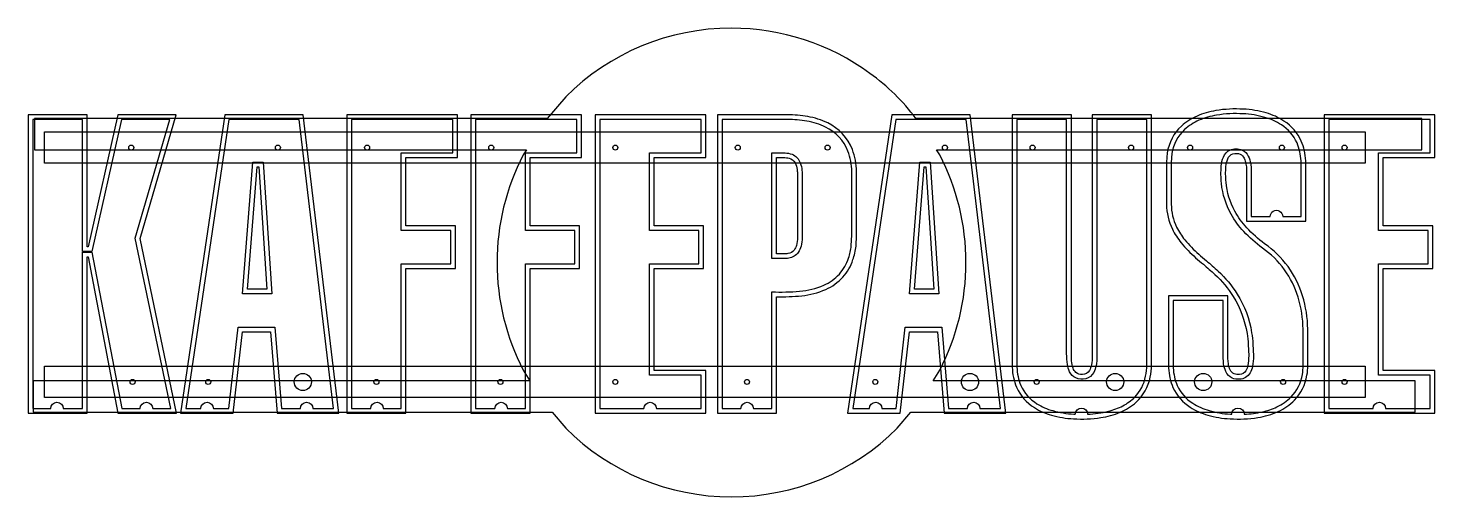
# Model space of a CAD drawing. Header units: millimetres. Extents: x 0 to 900, y -50 to 250.
import ezdxf

# ---------------------------------------------------------------- set-up
doc = ezdxf.new("R2010")
doc.units = ezdxf.units.MM
for name, color, linetype in [('1_PRIEKIS', 7, 'Continuous'), ('2_GALAS', 2, 'Continuous'), ('3_REMAS', 1, 'Continuous'), ('4_PLOKSTE_ACM3', 5, 'Continuous')]:
    doc.layers.add(name, color=color, linetype=linetype)

# ---------------------------------------------------------------- blocks, each defined once
blk = doc.blocks.new('PRIEKIS')
at = {"layer": '1_PRIEKIS'}
for points in [[(767.47, 78.87), (729.65, 78.87), (729.67, 32.63, 0.095726), (732.45, 20.2, 0.14681), (743.46, 7.58, 0.077726), (754.77, 2.51, 0.058252), (768.96, 0.16, 0.05308), (786.7, 0.94, 0.063522), (799.8, 4.83, 0.089886), (810.17, 12.06, 0.15142), (818.17, 27.98, 0.046025), (818.71, 34.34), (818.7, 57.59, 0.06823), (815.39, 78.85, 0.167574), (791.1, 112.18, -0.045122), (779.63, 122.42, -0.059765), (771.95, 133.09, -0.101503), (766.42, 151.71, -0.046306), (766.32, 161.63, -0.083301), (767.47, 166.53, -0.21417), (770.84, 169.78, -0.179975), (775.44, 169.52, -0.171251), (777.98, 166.9, -0.081607), (779.14, 163.24, -0.041355), (779.51, 159.58), (779.55, 157.74), (779.55, 126.62), (817.37, 126.62), (817.35, 165.37, 0.095442), (814.54, 177.96, 0.145237), (803.45, 190.78, 0.077738), (792.14, 195.95, 0.060973), (777.46, 198.38, 0.054273), (759.85, 197.48, 0.056816), (747.82, 193.97, 0.080915), (737.79, 187.51, 0.169207), (728.78, 170.42), (728.31, 164.44), (728.32, 137.44, 0.109279), (732.04, 121.55, 0.053576), (737.69, 112.84, 0.036845), (746.91, 103.28, 0.007152), (751.89, 99.04, -0.008069), (759.29, 92.57, -0.06125), (770.99, 78.44, -0.1007), (779.81, 54.74, -0.023671), (780.64, 47.75), (780.89, 40.45, -0.043889), (780.37, 34.2, -0.083977), (779.12, 30.91, -0.241477), (775.02, 28.48, -0.124709), (771.59, 28.93, -0.180909), (769.03, 31.5, -0.08161), (767.9, 35.3, -0.036921), (767.47, 42.09)], [(478.83, 78.33, 0.027852), (494.89, 78.88, 0.074355), (510.26, 82.94, 0.10155), (521.22, 90.83, 0.10384), (527.69, 102.03, 0.055215), (529.65, 110.66), (530.07, 117.77), (530.06, 158.47, 0.084389), (527.32, 172.63, 0.188878), (511.53, 189.53, 0.07497), (498.77, 193.65, 0.047078), (485.8, 194.76), (441.01, 194.76), (441.01, 3.76), (478.83, 3.76)], [(629.59, 194.76), (629.61, 33.12, 0.093498), (632.38, 20.35, 0.151931), (643.82, 7.28, 0.075342), (654.72, 2.48, 0.057943), (668.85, 0.16, 0.051719), (686.25, 0.88, 0.057218), (698.68, 4.31, 0.082484), (708.93, 10.77, 0.159227), (717.87, 26.75, 0.055223), (718.65, 34.61), (718.65, 194.76), (680.83, 194.76), (680.82, 40.46, -0.038153), (680.28, 34.67, -0.078966), (679, 31.13, -0.269228), (674.48, 28.44, -0.19637), (670.38, 29.72, -0.118246), (668.58, 32.5, -0.064422), (667.59, 37.3, -0.022167), (667.42, 41.85), (667.42, 194.76)], [(478.83, 167.39), (484.16, 167.38, -0.087846), (487.87, 166.6, -0.203062), (491.2, 162.88, -0.07433), (492.1, 158.78, -0.028198), (492.24, 155.59), (492.23, 116.28, -0.055374), (491.56, 111.18, -0.091923), (490.12, 108.18, -0.191672), (486.09, 105.92, -0.050162), (483.39, 105.69), (478.83, 105.69)]]:
    blk.add_lwpolyline(points, format="xyb", close=True, dxfattribs=at)
for points in [[(94.69, 194.76), (57.41, 194.76), (38.36, 110.25), (37.82, 110.25), (37.82, 194.76), (0, 194.76), (0, 3.76), (37.82, 3.76), (37.82, 103.82), (38.36, 103.82), (57.41, 3.76), (94.96, 3.76), (71.63, 115.62)], [(97.38, 3.76), (131.18, 3.76), (137.08, 55.8), (155.05, 55.8), (159.34, 3.76), (198.78, 3.76), (175.98, 194.76), (125.81, 194.76)], [(203.87, 194.76), (203.87, 3.76), (241.7, 3.76), (241.7, 96.3), (273.35, 96.3), (273.35, 123.67), (241.7, 123.67), (241.7, 167.39), (274.69, 167.39), (274.69, 194.76)], [(283.27, 194.76), (283.27, 3.76), (321.1, 3.76), (321.1, 96.3), (352.75, 96.3), (352.75, 123.67), (321.1, 123.67), (321.1, 167.39), (354.1, 167.39), (354.1, 194.76)], [(362.68, 194.76), (362.68, 3.76), (433.5, 3.76), (433.5, 31.12), (400.5, 31.12), (400.5, 96.3), (432.16, 96.3), (432.16, 123.67), (400.5, 123.67), (400.5, 167.39), (433.5, 167.39), (433.5, 194.76)], [(524.17, 3.76), (557.97, 3.76), (563.87, 55.8), (581.84, 55.8), (586.14, 3.76), (625.57, 3.76), (602.77, 194.76), (552.6, 194.76)], [(829.17, 194.76), (829.17, 3.76), (899.99, 3.76), (899.99, 31.12), (867, 31.12), (867, 96.3), (898.65, 96.3), (898.65, 123.67), (867, 123.67), (867, 167.39), (899.99, 167.39), (899.99, 194.76)], [(140.3, 83.16), (146.47, 161.49), (147.54, 161.49), (152.64, 83.16)], [(567.09, 83.16), (573.26, 161.49), (574.33, 161.49), (579.43, 83.16)]]:
    blk.add_lwpolyline(points, close=True, dxfattribs=at)
blk = doc.blocks.new('GALAS')
at = {"layer": '2_GALAS'}
for points in [[(90.7, 191.76), (59.81, 191.76), (40.76, 107.25), (34.82, 107.25), (34.82, 191.76), (3, 191.76), (3, 6.76), (14.44, 6.76, -0.999181), (22.44, 6.76), (34.82, 6.76), (34.82, 106.82), (40.84, 106.82), (59.89, 6.76), (71.68, 6.76, -0.999181), (79.68, 6.76), (91.27, 6.76), (68.54, 115.74)], [(100.86, 6.76), (110.49, 6.76, -0.999181), (118.49, 6.76), (128.5, 6.76), (134.4, 58.8), (157.81, 58.8), (162.11, 6.76), (174.15, 6.76, -0.999181), (182.15, 6.76), (195.4, 6.76), (173.31, 191.76), (128.4, 191.76)], [(206.87, 6.76), (219.21, 6.76, -0.999181), (227.21, 6.76), (238.7, 6.76), (238.7, 99.3), (270.35, 99.3), (270.35, 120.67), (238.7, 120.67), (238.7, 170.39), (271.69, 170.39), (271.69, 191.76), (206.87, 191.76)], [(286.27, 6.76), (298.61, 6.76, -0.999181), (306.61, 6.76), (318.1, 6.76), (318.1, 99.3), (349.75, 99.3), (349.75, 120.67), (318.1, 120.67), (318.1, 170.39), (351.1, 170.39), (351.1, 191.76), (286.27, 191.76)], [(365.68, 6.76), (394, 6.76, -0.999181), (402, 6.76), (430.5, 6.76), (430.5, 28.12), (397.5, 28.12), (397.5, 99.3), (429.16, 99.3), (429.16, 120.67), (397.5, 120.67), (397.5, 170.39), (430.5, 170.39), (430.5, 191.76), (365.68, 191.76)], [(475.83, 81.39, 0.028111), (493.56, 81.76, 0.07885), (509.02, 85.67, 0.101344), (518.99, 92.84, 0.104172), (524.85, 103.01, 0.054783), (526.66, 110.93), (527.07, 117.85), (527.06, 158.39, 0.084065), (524.53, 171.53, 0.189306), (510.19, 186.85, 0.075188), (498.23, 190.7, 0.047145), (485.81, 191.76), (444.01, 191.76), (444.01, 6.76), (456.03, 6.76, -0.999181), (464.03, 6.76), (475.83, 6.76)], [(527.65, 6.76), (538.28, 6.76, -0.999181), (546.28, 6.76), (555.29, 6.76), (561.19, 58.8), (584.61, 58.8), (588.9, 6.76), (600.94, 6.76, -0.999181), (608.94, 6.76), (622.19, 6.76), (600.1, 191.76), (555.19, 191.76)], [(677.86, 3.08, 0.054583), (691.14, 4.97, 0.06057), (700.37, 8.44, 0.076858), (707.99, 14.05, 0.144654), (714.94, 27.37, 0.0554), (715.65, 34.6), (715.65, 191.76), (683.83, 191.76), (683.82, 40.4, -0.038948), (683.21, 34.06, -0.071914), (681.72, 29.84, -0.202299), (676.71, 25.77, -0.173139), (670.23, 26.27, -0.17312), (666.3, 30.27, -0.079073), (664.87, 34.95, -0.039537), (664.42, 41.85), (664.42, 191.76), (632.59, 191.76), (632.6, 33.21, 0.093172), (635.12, 21.56, 0.152349), (645.43, 9.81, 0.075587), (655.55, 5.36, 0.058062), (669.03, 3.15), (669.86, 3.11, -0.976982)], [(778.02, 3.09, 0.046552), (789.68, 4.6, 0.0508), (798.96, 7.75, 0.086462), (808.02, 14.15, 0.151699), (815.21, 28.51, 0.046156), (815.71, 34.34), (815.7, 57.53, 0.068137), (812.53, 77.96, 0.16628), (789.71, 109.47, -0.044655), (777.74, 120.04, -0.058113), (769.63, 131.08, -0.102768), (763.48, 150.93, -0.048543), (763.33, 161.93, -0.082894), (764.72, 167.75, -0.176836), (768.91, 172.23, -0.216404), (776.74, 172.22, -0.168055), (780.64, 168.3, -0.082763), (782.15, 163.45, -0.037806), (782.51, 159.65), (782.55, 157.76), (782.55, 129.62), (794.63, 129.62, -1.000605), (802.63, 129.62), (814.37, 129.62), (814.36, 165.27, 0.095177), (811.8, 176.73, 0.14562), (801.8, 188.28, 0.077978), (791.29, 193.07, 0.061087), (777.29, 195.39, 0.054142), (760.37, 194.53, 0.056583), (749.03, 191.23, 0.080599), (739.84, 185.31, 0.168379), (731.76, 170.06), (731.31, 164.32), (731.32, 137.51, 0.109393), (734.74, 122.86, 0.053377), (740.03, 114.72, 0.036702), (748.92, 105.51, 0.007137), (753.83, 101.33, -0.008205), (761.36, 94.74, -0.061334), (773.53, 80.03, -0.10062), (782.77, 55.23, -0.023798), (783.63, 47.91), (783.89, 40.45, -0.044835), (783.31, 33.58, -0.077985), (781.81, 29.54, -0.255297), (775, 25.46, -0.11959), (770.35, 26.2, -0.185407), (766.22, 30.42, -0.077757), (764.85, 35.39, -0.032818), (764.47, 42.39), (764.47, 75.87), (732.65, 75.87), (732.66, 32.72, 0.095439), (735.18, 21.44, 0.147232), (745.11, 10.09, 0.077978), (755.61, 5.39, 0.058368), (769.14, 3.15), (770.02, 3.1, -0.976697)], [(832.17, 6.76), (860.5, 6.76, -0.999181), (868.5, 6.76), (896.99, 6.76), (896.99, 28.12), (864, 28.12), (864, 99.3), (895.65, 99.3), (895.65, 120.67), (864, 120.67), (864, 170.39), (896.99, 170.39), (896.99, 191.76), (832.17, 191.76)], [(475.83, 102.69), (475.83, 170.39), (484.29, 170.38, -0.078095), (488.71, 169.51, -0.212999), (493.99, 163.98, -0.073651), (495.08, 159.08, -0.028032), (495.24, 155.58), (495.23, 116.19, -0.050803), (494.53, 110.65, -0.084618), (492.75, 106.69, -0.202108), (486.64, 102.97, -0.049669), (483.38, 102.69)]]:
    blk.add_lwpolyline(points, format="xyb", close=True, dxfattribs=at)
for points in [[(137.05, 80.16), (143.69, 164.49), (150.35, 164.49), (155.84, 80.16)], [(563.84, 80.16), (570.49, 164.49), (577.14, 164.49), (582.63, 80.16)]]:
    blk.add_lwpolyline(points, close=True, dxfattribs=at)
for centre, radius in [((66, 173.75), 1.6), ((159.77, 173.75), 1.6), ((216.87, 173.75), 1.6), ((296.27, 173.75), 1.6), ((375.68, 173.75), 1.6), ((454.01, 173.75), 1.6), ((511.46, 173.75), 1.6), ((586.56, 173.75), 1.6), ((642.59, 173.75), 1.6), ((705.65, 173.75), 1.6), ((743.39, 173.75), 1.6), ((802.12, 173.75), 1.6), ((842.18, 173.75), 1.6), ((175.76, 23.75), 5.5), ((602.55, 23.75), 5.5), ((695.47, 23.75), 5.5), ((751.79, 23.75), 5.5), ((66.83, 23.75), 1.6), ((115.21, 23.75), 1.6), ((222.79, 23.75), 1.6), ((302.19, 23.75), 1.6), ((375.68, 23.75), 1.6), ((459.92, 23.75), 1.6), ((542, 23.75), 1.6), ((645.23, 23.75), 1.6), ((802.91, 23.75), 1.6), ((842.18, 23.75), 1.6)]:
    blk.add_circle(centre, radius, dxfattribs=at)
blk = doc.blocks.new('REMAS')
at = {"layer": '3_REMAS'}
for points in [[(10.5, 183.76), (855.5, 183.76), (855.5, 163.76), (10.5, 163.76)], [(10.5, 33.76), (855.5, 33.76), (855.5, 13.76), (10.5, 13.76)]]:
    blk.add_lwpolyline(points, close=True, dxfattribs=at)
blk = doc.blocks.new('PLOKSTE')
at = {"layer": '4_PLOKSTE_ACM3'}
blk.add_lwpolyline([(578.97, 24.37), (583.25, 31.28, 0.120557), (599.99, 100.21, 0.12032), (583.25, 169.14), (581.25, 172.37), (891.59, 172.37), (891.59, 192.37), (567.99, 192.37, 0.07654), (538.58, 221.27, 0.160025), (450, 250.21, 0.199647), (343.93, 206.28), (332.01, 192.37), (4.15, 192.37), (4.15, 172.37), (318.74, 172.37), (316.74, 169.14, 0.120555), (300, 100.21, 0.120297), (316.74, 31.28), (321.03, 24.37), (3.14, 24.37), (3.14, 4.37), (335.16, 4.37), (343.93, -5.85, 0.19948), (450, -49.79, 0.199641), (556.06, -5.85), (564.83, 4.37), (887.44, 4.37), (887.44, 24.37)], format="xyb", close=True, dxfattribs=at)

msp = doc.modelspace()

# ---------------------------------------------------------------- block references
at = {"layer": '1_PRIEKIS'}
msp.add_blockref('PRIEKIS', (0, 0), dxfattribs=at)
at = {"layer": '2_GALAS'}
msp.add_blockref('GALAS', (0, 0), dxfattribs=at)
at = {"layer": '3_REMAS'}
msp.add_blockref('REMAS', (0, 0), dxfattribs=at)
at = {"layer": '4_PLOKSTE_ACM3'}
msp.add_blockref('PLOKSTE', (0, 0), dxfattribs=at)

doc.saveas('drawing.dxf')
